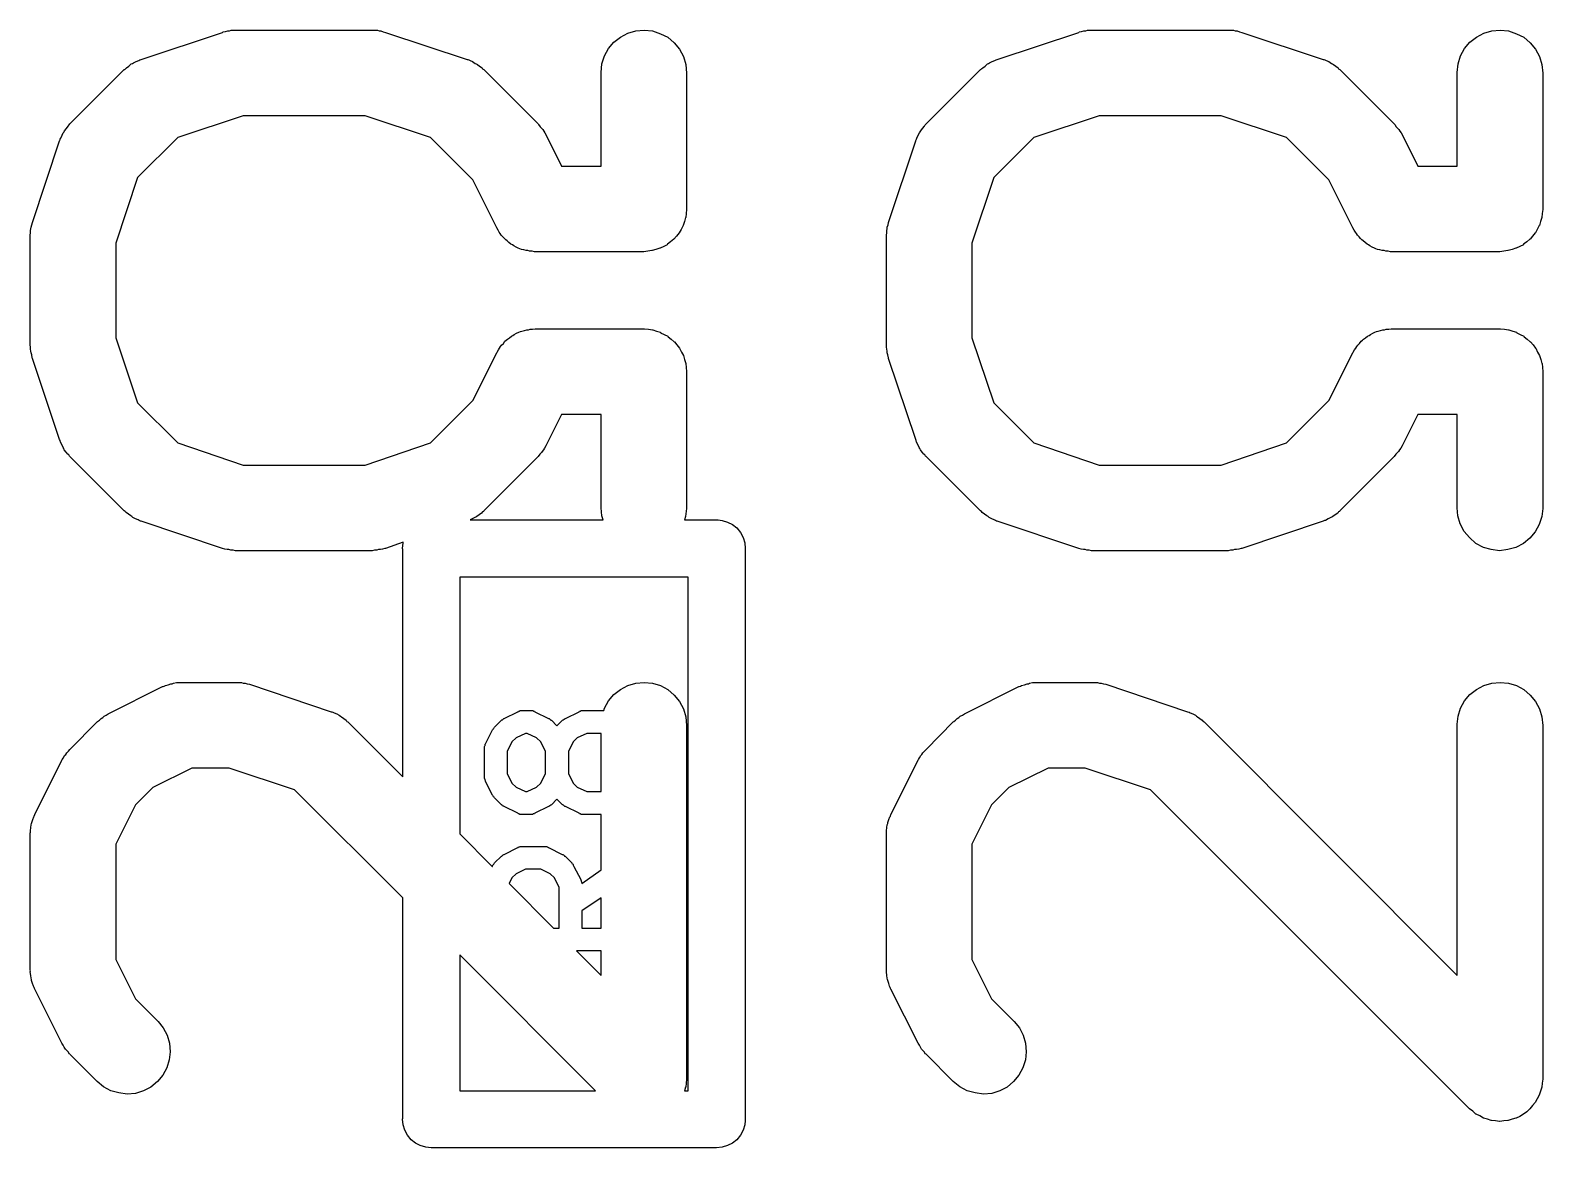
# Model space of a CAD drawing. Extents: x 39.2 to 71.6, y -130.1 to -60.
# Drawn here: x 60.047 to 62.697, y -109.55 to -107.592 of the extents above; entities that cross this region are included whole.
import ezdxf

# ---------------------------------------------------------------- set-up
doc = ezdxf.new("R2010")
doc.units = 0
doc.layers.add('BLACK', color=7, linetype='CONTINUOUS')

msp = doc.modelspace()

# ---------------------------------------------------------------- linework, layer by layer
at = {"layer": 'BLACK', "linetype": 'CONTINUOUS'}
for p, q in [((60.2415, -107.643), (60.3844, -107.596)), ((60.3844, -107.596), (60.3854, -107.595)), ((60.3854, -107.595), (60.3895, -107.594)), ((60.3895, -107.594), (60.3935, -107.593)), ((60.3935, -107.593), (60.3966, -107.593)), ((60.3966, -107.593), (60.3997, -107.592)), ((60.3997, -107.592), (60.4039, -107.592)), ((60.4039, -107.592), (60.4081, -107.592)), ((60.4081, -107.592), (60.6462, -107.592)), ((60.6462, -107.592), (60.6472, -107.592)), ((60.6472, -107.592), (60.6514, -107.592)), ((60.6514, -107.592), (60.6556, -107.592)), ((60.6556, -107.592), (60.6587, -107.593)), ((60.6587, -107.593), (60.6618, -107.593)), ((60.6618, -107.593), (60.6658, -107.595)), ((60.6658, -107.595), (60.6699, -107.596)), ((60.6699, -107.596), (60.8128, -107.643)), ((61.0605, -107.624), (61.0699, -107.613)), ((61.0699, -107.613), (61.0813, -107.604)), ((61.0813, -107.604), (61.0943, -107.597)), ((61.0943, -107.597), (61.1083, -107.593)), ((61.1083, -107.593), (61.1229, -107.592)), ((61.1229, -107.592), (61.1375, -107.593)), ((61.1375, -107.593), (61.1514, -107.598)), ((61.1514, -107.598), (61.1643, -107.604)), ((61.1643, -107.604), (61.1756, -107.614)), ((61.1756, -107.614), (61.1848, -107.625)), ((61.7415, -107.643), (61.8844, -107.596)), ((61.8844, -107.596), (61.8854, -107.595)), ((61.8854, -107.595), (61.8895, -107.594)), ((61.8895, -107.594), (61.8935, -107.593)), ((61.8935, -107.593), (61.8966, -107.593)), ((61.8966, -107.593), (61.8997, -107.592)), ((61.8997, -107.592), (61.9039, -107.592)), ((61.9039, -107.592), (61.9081, -107.592)), ((61.9081, -107.592), (62.1462, -107.592)), ((62.1462, -107.592), (62.1472, -107.592)), ((62.1472, -107.592), (62.1514, -107.592)), ((62.1514, -107.592), (62.1556, -107.592)), ((62.1556, -107.592), (62.1587, -107.593)), ((62.1587, -107.593), (62.1618, -107.593)), ((62.1618, -107.593), (62.1658, -107.595)), ((62.1658, -107.595), (62.1699, -107.596)), ((62.1699, -107.596), (62.3128, -107.643)), ((62.5605, -107.624), (62.5699, -107.613)), ((62.5699, -107.613), (62.5813, -107.604)), ((62.5813, -107.604), (62.5943, -107.597)), ((62.5943, -107.597), (62.6083, -107.593)), ((62.6083, -107.593), (62.6229, -107.592)), ((62.6229, -107.592), (62.6375, -107.593)), ((62.6375, -107.593), (62.6514, -107.598)), ((62.6514, -107.598), (62.6643, -107.604)), ((62.6643, -107.604), (62.6756, -107.614)), ((62.6756, -107.614), (62.6848, -107.625)), ((61.049, -107.651), (61.0534, -107.637)), ((61.0534, -107.637), (61.0605, -107.624)), ((61.1848, -107.625), (61.1917, -107.638)), ((61.1917, -107.638), (61.196, -107.652)), ((62.549, -107.651), (62.5534, -107.637)), ((62.5534, -107.637), (62.5605, -107.624)), ((62.6848, -107.625), (62.6917, -107.638)), ((62.6917, -107.638), (62.696, -107.652)), ((60.117, -107.756), (60.2122, -107.661)), ((60.2122, -107.661), (60.2129, -107.661)), ((60.2129, -107.661), (60.2147, -107.659)), ((60.2147, -107.659), (60.2162, -107.658)), ((60.2162, -107.658), (60.2204, -107.655)), ((60.2204, -107.655), (60.2244, -107.651)), ((60.2244, -107.651), (60.2263, -107.65)), ((60.2263, -107.65), (60.2282, -107.649)), ((60.2282, -107.649), (60.2328, -107.647)), ((60.2328, -107.647), (60.2374, -107.645)), ((60.2374, -107.645), (60.2395, -107.644)), ((60.2395, -107.644), (60.2415, -107.643)), ((60.8128, -107.643), (60.8138, -107.643)), ((60.8138, -107.643), (60.8158, -107.644)), ((60.8158, -107.644), (60.8179, -107.645)), ((60.8179, -107.645), (60.8224, -107.647)), ((60.8224, -107.647), (60.827, -107.65)), ((60.827, -107.65), (60.8288, -107.651)), ((60.8288, -107.651), (60.8308, -107.652)), ((60.8308, -107.652), (60.8347, -107.655)), ((60.8347, -107.655), (60.8389, -107.658)), ((60.8389, -107.658), (60.8404, -107.66)), ((60.8404, -107.66), (60.8421, -107.661)), ((60.8421, -107.661), (60.9373, -107.756)), ((61.0474, -107.666), (61.049, -107.651)), ((61.0474, -107.667), (61.0474, -107.666)), ((61.0474, -107.83), (61.0474, -107.667)), ((61.196, -107.652), (61.1974, -107.667)), ((61.1974, -107.667), (61.1974, -107.905)), ((61.617, -107.756), (61.7122, -107.661)), ((61.7122, -107.661), (61.7129, -107.661)), ((61.7129, -107.661), (61.7147, -107.659)), ((61.7147, -107.659), (61.7162, -107.658)), ((61.7162, -107.658), (61.7204, -107.655)), ((61.7204, -107.655), (61.7244, -107.651)), ((61.7244, -107.651), (61.7263, -107.65)), ((61.7263, -107.65), (61.7282, -107.649)), ((61.7282, -107.649), (61.7328, -107.647)), ((61.7328, -107.647), (61.7374, -107.645)), ((61.7374, -107.645), (61.7395, -107.644)), ((61.7395, -107.644), (61.7415, -107.643)), ((62.3128, -107.643), (62.3138, -107.643)), ((62.3138, -107.643), (62.3158, -107.644)), ((62.3158, -107.644), (62.3179, -107.645)), ((62.3179, -107.645), (62.3224, -107.647)), ((62.3224, -107.647), (62.327, -107.65)), ((62.327, -107.65), (62.3288, -107.651)), ((62.3288, -107.651), (62.3308, -107.652)), ((62.3308, -107.652), (62.3347, -107.655)), ((62.3347, -107.655), (62.3389, -107.658)), ((62.3389, -107.658), (62.3404, -107.66)), ((62.3404, -107.66), (62.3421, -107.661)), ((62.3421, -107.661), (62.4373, -107.756)), ((62.5474, -107.666), (62.549, -107.651)), ((62.5474, -107.667), (62.5474, -107.666)), ((62.5474, -107.83), (62.5474, -107.667)), ((62.696, -107.652), (62.6974, -107.667)), ((62.6974, -107.667), (62.6974, -107.905)), ((60.4203, -107.742), (60.3058, -107.78)), ((60.634, -107.742), (60.4203, -107.742)), ((60.7485, -107.78), (60.634, -107.742)), ((61.9203, -107.742), (61.8058, -107.78)), ((62.134, -107.742), (61.9203, -107.742)), ((62.2485, -107.78), (62.134, -107.742)), ((60.1032, -107.776), (60.1053, -107.772)), ((60.1053, -107.772), (60.1066, -107.77)), ((60.1066, -107.77), (60.1077, -107.768)), ((60.1077, -107.768), (60.1109, -107.764)), ((60.1109, -107.764), (60.1139, -107.76)), ((60.1139, -107.76), (60.1156, -107.758)), ((60.1156, -107.758), (60.117, -107.756)), ((60.9373, -107.756), (60.9381, -107.757)), ((60.9381, -107.757), (60.9407, -107.761)), ((60.9407, -107.761), (60.9436, -107.764)), ((60.9436, -107.764), (60.9452, -107.766)), ((60.9452, -107.766), (60.9472, -107.769)), ((60.9472, -107.769), (60.9491, -107.772)), ((60.9491, -107.772), (60.9514, -107.776)), ((61.6032, -107.776), (61.6053, -107.772)), ((61.6053, -107.772), (61.6066, -107.77)), ((61.6066, -107.77), (61.6077, -107.768)), ((61.6077, -107.768), (61.6109, -107.764)), ((61.6109, -107.764), (61.6139, -107.76)), ((61.6139, -107.76), (61.6156, -107.758)), ((61.6156, -107.758), (61.617, -107.756)), ((62.4373, -107.756), (62.4381, -107.757)), ((62.4381, -107.757), (62.4407, -107.761)), ((62.4407, -107.761), (62.4436, -107.764)), ((62.4436, -107.764), (62.4452, -107.766)), ((62.4452, -107.766), (62.4472, -107.769)), ((62.4472, -107.769), (62.4491, -107.772)), ((62.4491, -107.772), (62.4514, -107.776)), ((60.0512, -107.929), (60.0988, -107.786)), ((60.0988, -107.786), (60.0992, -107.785)), ((60.0992, -107.785), (60.1001, -107.783)), ((60.1001, -107.783), (60.1008, -107.781)), ((60.1008, -107.781), (60.1032, -107.776)), ((60.3058, -107.78), (60.2356, -107.85)), ((60.8226, -107.854), (60.7485, -107.78)), ((60.9514, -107.776), (60.9783, -107.83)), ((61.5512, -107.929), (61.5988, -107.786)), ((61.5988, -107.786), (61.5992, -107.785)), ((61.5992, -107.785), (61.6001, -107.783)), ((61.6001, -107.783), (61.6008, -107.781)), ((61.6008, -107.781), (61.6032, -107.776)), ((61.8058, -107.78), (61.7356, -107.85)), ((62.3226, -107.854), (62.2485, -107.78)), ((62.4514, -107.776), (62.4783, -107.83)), ((60.2356, -107.85), (60.1974, -107.965)), ((60.8648, -107.938), (60.8226, -107.854)), ((60.9783, -107.83), (61.0474, -107.83)), ((61.7356, -107.85), (61.6974, -107.965)), ((62.3648, -107.938), (62.3226, -107.854)), ((62.4783, -107.83), (62.5474, -107.83)), ((61.1974, -107.906), (61.1966, -107.913)), ((61.1974, -107.905), (61.1974, -107.905)), ((61.1974, -107.905), (61.1974, -107.905)), ((61.1974, -107.905), (61.1974, -107.905)), ((61.1974, -107.905), (61.1974, -107.906)), ((62.6974, -107.906), (62.6966, -107.913)), ((62.6974, -107.905), (62.6974, -107.905)), ((62.6974, -107.905), (62.6974, -107.905)), ((62.6974, -107.905), (62.6974, -107.905)), ((62.6974, -107.905), (62.6974, -107.906)), ((60.049, -107.937), (60.0503, -107.933)), ((60.0503, -107.933), (60.0512, -107.929)), ((61.1913, -107.934), (61.1879, -107.941)), ((61.1914, -107.934), (61.1913, -107.934)), ((61.1915, -107.934), (61.1914, -107.934)), ((61.1936, -107.927), (61.1915, -107.934)), ((61.1957, -107.92), (61.1936, -107.927)), ((61.1958, -107.92), (61.1957, -107.92)), ((61.1966, -107.913), (61.1958, -107.92)), ((61.1958, -107.92), (61.1958, -107.92)), ((61.549, -107.937), (61.5503, -107.933)), ((61.5503, -107.933), (61.5512, -107.929)), ((62.6913, -107.934), (62.6879, -107.941)), ((62.6914, -107.934), (62.6913, -107.934)), ((62.6915, -107.934), (62.6914, -107.934)), ((62.6936, -107.927), (62.6915, -107.934)), ((62.6957, -107.92), (62.6936, -107.927)), ((62.6958, -107.92), (62.6957, -107.92)), ((62.6966, -107.913), (62.6958, -107.92)), ((62.6958, -107.92), (62.6958, -107.92)), ((60.0474, -107.951), (60.0479, -107.947)), ((60.0474, -107.952), (60.0474, -107.951)), ((60.0474, -108.143), (60.0474, -107.952)), ((60.0479, -107.947), (60.048, -107.943)), ((60.048, -107.943), (60.0487, -107.94)), ((60.0487, -107.94), (60.049, -107.937)), ((60.8671, -107.942), (60.8648, -107.938)), ((60.8691, -107.946), (60.8671, -107.942)), ((60.871, -107.948), (60.8691, -107.946)), ((60.8726, -107.951), (60.871, -107.948)), ((60.8756, -107.954), (60.8726, -107.951)), ((60.8783, -107.957), (60.8756, -107.954)), ((60.8806, -107.959), (60.8783, -107.957)), ((60.8827, -107.961), (60.8806, -107.959)), ((61.1749, -107.958), (61.1694, -107.963)), ((61.175, -107.958), (61.1749, -107.958)), ((61.1752, -107.958), (61.175, -107.958)), ((61.1797, -107.953), (61.1752, -107.958)), ((61.1843, -107.947), (61.1797, -107.953)), ((61.1844, -107.947), (61.1843, -107.947)), ((61.1846, -107.947), (61.1844, -107.947)), ((61.1879, -107.941), (61.1846, -107.947)), ((61.5474, -107.951), (61.5479, -107.947)), ((61.5474, -107.952), (61.5474, -107.951)), ((61.5474, -108.143), (61.5474, -107.952)), ((61.5479, -107.947), (61.548, -107.943)), ((61.548, -107.943), (61.5487, -107.94)), ((61.5487, -107.94), (61.549, -107.937)), ((62.3671, -107.942), (62.3648, -107.938)), ((62.3691, -107.946), (62.3671, -107.942)), ((62.371, -107.948), (62.3691, -107.946)), ((62.3726, -107.951), (62.371, -107.948)), ((62.3756, -107.954), (62.3726, -107.951)), ((62.3783, -107.957), (62.3756, -107.954)), ((62.3806, -107.959), (62.3783, -107.957)), ((62.3827, -107.961), (62.3806, -107.959)), ((62.6749, -107.958), (62.6694, -107.963)), ((62.675, -107.958), (62.6749, -107.958)), ((62.6752, -107.958), (62.675, -107.958)), ((62.6797, -107.953), (62.6752, -107.958)), ((62.6843, -107.947), (62.6797, -107.953)), ((62.6844, -107.947), (62.6843, -107.947)), ((62.6846, -107.947), (62.6844, -107.947)), ((62.6879, -107.941), (62.6846, -107.947)), ((60.1974, -107.965), (60.1974, -108.131)), ((60.8862, -107.964), (60.8827, -107.961)), ((60.8895, -107.967), (60.8862, -107.964)), ((60.8922, -107.968), (60.8895, -107.967)), ((60.8946, -107.97), (60.8922, -107.968)), ((60.8985, -107.972), (60.8946, -107.97)), ((60.9024, -107.974), (60.8985, -107.972)), ((60.9052, -107.975), (60.9024, -107.974)), ((60.9079, -107.976), (60.9052, -107.975)), ((60.9122, -107.977), (60.9079, -107.976)), ((60.9163, -107.978), (60.9122, -107.977)), ((60.9193, -107.978), (60.9163, -107.978)), ((60.9222, -107.979), (60.9193, -107.978)), ((60.9265, -107.979), (60.9222, -107.979)), ((60.9309, -107.98), (60.9265, -107.979)), ((60.9319, -107.98), (60.9309, -107.98)), ((61.1224, -107.98), (60.9319, -107.98)), ((61.1294, -107.979), (61.1224, -107.98)), ((61.1364, -107.978), (61.1294, -107.979)), ((61.1367, -107.978), (61.1364, -107.978)), ((61.1369, -107.978), (61.1367, -107.978)), ((61.1437, -107.976), (61.1369, -107.978)), ((61.1505, -107.974), (61.1437, -107.976)), ((61.1507, -107.974), (61.1505, -107.974)), ((61.151, -107.974), (61.1507, -107.974)), ((61.1572, -107.971), (61.151, -107.974)), ((61.1634, -107.968), (61.1572, -107.971)), ((61.1637, -107.967), (61.1634, -107.968)), ((61.1639, -107.967), (61.1637, -107.967)), ((61.1694, -107.963), (61.1639, -107.967)), ((61.6974, -107.965), (61.6974, -108.131)), ((62.3862, -107.964), (62.3827, -107.961)), ((62.3895, -107.967), (62.3862, -107.964)), ((62.3922, -107.968), (62.3895, -107.967)), ((62.3946, -107.97), (62.3922, -107.968)), ((62.3985, -107.972), (62.3946, -107.97)), ((62.4024, -107.974), (62.3985, -107.972)), ((62.4052, -107.975), (62.4024, -107.974)), ((62.4079, -107.976), (62.4052, -107.975)), ((62.4122, -107.977), (62.4079, -107.976)), ((62.4163, -107.978), (62.4122, -107.977)), ((62.4193, -107.978), (62.4163, -107.978)), ((62.4222, -107.979), (62.4193, -107.978)), ((62.4265, -107.979), (62.4222, -107.979)), ((62.4309, -107.98), (62.4265, -107.979)), ((62.4319, -107.98), (62.4309, -107.98)), ((62.6224, -107.98), (62.4319, -107.98)), ((62.6294, -107.979), (62.6224, -107.98)), ((62.6364, -107.978), (62.6294, -107.979)), ((62.6367, -107.978), (62.6364, -107.978)), ((62.6369, -107.978), (62.6367, -107.978)), ((62.6437, -107.976), (62.6369, -107.978)), ((62.6505, -107.974), (62.6437, -107.976)), ((62.6507, -107.974), (62.6505, -107.974)), ((62.651, -107.974), (62.6507, -107.974)), ((62.6572, -107.971), (62.651, -107.974)), ((62.6634, -107.968), (62.6572, -107.971)), ((62.6637, -107.967), (62.6634, -107.968)), ((62.6639, -107.967), (62.6637, -107.967)), ((62.6694, -107.963), (62.6639, -107.967)), ((60.9062, -108.12), (60.9089, -108.119)), ((60.9089, -108.119), (60.9132, -108.118)), ((60.9132, -108.118), (60.9173, -108.117)), ((60.9173, -108.117), (60.9203, -108.117)), ((60.9203, -108.117), (60.9232, -108.116)), ((60.9232, -108.116), (60.9276, -108.116)), ((60.9276, -108.116), (60.9319, -108.115)), ((60.9319, -108.115), (61.1224, -108.115)), ((61.1224, -108.115), (61.1229, -108.115)), ((61.1229, -108.115), (61.1229, -108.115)), ((61.1229, -108.115), (61.1229, -108.115)), ((61.1229, -108.115), (61.1234, -108.115)), ((61.1234, -108.115), (61.1305, -108.116)), ((61.1305, -108.116), (61.1375, -108.117)), ((61.1375, -108.117), (61.1377, -108.117)), ((61.1377, -108.117), (61.138, -108.117)), ((61.138, -108.117), (61.1447, -108.119)), ((61.1447, -108.119), (61.1514, -108.121)), ((62.4062, -108.12), (62.4089, -108.119)), ((62.4089, -108.119), (62.4132, -108.118)), ((62.4132, -108.118), (62.4173, -108.117)), ((62.4173, -108.117), (62.4203, -108.117)), ((62.4203, -108.117), (62.4232, -108.116)), ((62.4232, -108.116), (62.4276, -108.116)), ((62.4276, -108.116), (62.4319, -108.115)), ((62.4319, -108.115), (62.6224, -108.115)), ((62.6224, -108.115), (62.6229, -108.115)), ((62.6229, -108.115), (62.6229, -108.115)), ((62.6229, -108.115), (62.6229, -108.115)), ((62.6229, -108.115), (62.6234, -108.115)), ((62.6234, -108.115), (62.6305, -108.116)), ((62.6305, -108.116), (62.6375, -108.117)), ((62.6375, -108.117), (62.6377, -108.117)), ((62.6377, -108.117), (62.638, -108.117)), ((62.638, -108.117), (62.6447, -108.119)), ((62.6447, -108.119), (62.6514, -108.121)), ((60.0478, -108.147), (60.0474, -108.143)), ((60.1974, -108.131), (60.2356, -108.245)), ((60.8697, -108.149), (60.8716, -108.146)), ((60.8716, -108.146), (60.8733, -108.144)), ((60.8733, -108.144), (60.8763, -108.141)), ((60.8763, -108.141), (60.8791, -108.137)), ((60.8791, -108.137), (60.8814, -108.135)), ((60.8814, -108.135), (60.8835, -108.133)), ((60.8835, -108.133), (60.887, -108.131)), ((60.887, -108.131), (60.8904, -108.128)), ((60.8904, -108.128), (60.893, -108.127)), ((60.893, -108.127), (60.8955, -108.125)), ((60.8955, -108.125), (60.8995, -108.123)), ((60.8995, -108.123), (60.9033, -108.121)), ((60.9033, -108.121), (60.9062, -108.12)), ((61.1514, -108.121), (61.1517, -108.121)), ((61.1517, -108.121), (61.1519, -108.122)), ((61.1519, -108.122), (61.1581, -108.125)), ((61.1581, -108.125), (61.1643, -108.128)), ((61.1643, -108.128), (61.1645, -108.128)), ((61.1645, -108.128), (61.1648, -108.129)), ((61.1648, -108.129), (61.1702, -108.133)), ((61.1702, -108.133), (61.1756, -108.138)), ((61.1756, -108.138), (61.1758, -108.138)), ((61.1758, -108.138), (61.176, -108.138)), ((61.176, -108.138), (61.1804, -108.143)), ((61.1804, -108.143), (61.1848, -108.149)), ((61.5478, -108.147), (61.5474, -108.143)), ((61.6974, -108.131), (61.7356, -108.245)), ((62.3697, -108.149), (62.3716, -108.146)), ((62.3716, -108.146), (62.3733, -108.144)), ((62.3733, -108.144), (62.3763, -108.141)), ((62.3763, -108.141), (62.3791, -108.137)), ((62.3791, -108.137), (62.3814, -108.135)), ((62.3814, -108.135), (62.3835, -108.133)), ((62.3835, -108.133), (62.387, -108.131)), ((62.387, -108.131), (62.3904, -108.128)), ((62.3904, -108.128), (62.393, -108.127)), ((62.393, -108.127), (62.3955, -108.125)), ((62.3955, -108.125), (62.3995, -108.123)), ((62.3995, -108.123), (62.4033, -108.121)), ((62.4033, -108.121), (62.4062, -108.12)), ((62.6514, -108.121), (62.6517, -108.121)), ((62.6517, -108.121), (62.6519, -108.122)), ((62.6519, -108.122), (62.6581, -108.125)), ((62.6581, -108.125), (62.6643, -108.128)), ((62.6643, -108.128), (62.6645, -108.128)), ((62.6645, -108.128), (62.6648, -108.129)), ((62.6648, -108.129), (62.6702, -108.133)), ((62.6702, -108.133), (62.6756, -108.138)), ((62.6756, -108.138), (62.6758, -108.138)), ((62.6758, -108.138), (62.676, -108.138)), ((62.676, -108.138), (62.6804, -108.143)), ((62.6804, -108.143), (62.6848, -108.149)), ((60.0479, -108.151), (60.0478, -108.147)), ((60.0485, -108.154), (60.0479, -108.151)), ((60.0488, -108.157), (60.0485, -108.154)), ((60.05, -108.161), (60.0488, -108.157)), ((60.0509, -108.166), (60.05, -108.161)), ((60.0512, -108.167), (60.0509, -108.166)), ((60.0988, -108.309), (60.0512, -108.167)), ((60.8226, -108.241), (60.8648, -108.157)), ((60.8648, -108.157), (60.8653, -108.156)), ((60.8653, -108.156), (60.8677, -108.152)), ((60.8677, -108.152), (60.8697, -108.149)), ((61.1848, -108.149), (61.185, -108.149)), ((61.185, -108.149), (61.1851, -108.149)), ((61.1851, -108.149), (61.1884, -108.156)), ((61.1884, -108.156), (61.1917, -108.162)), ((61.1917, -108.162), (61.1918, -108.162)), ((61.1918, -108.162), (61.1919, -108.162)), ((61.1919, -108.162), (61.1939, -108.169)), ((61.1939, -108.169), (61.196, -108.176)), ((61.5479, -108.151), (61.5478, -108.147)), ((61.5485, -108.154), (61.5479, -108.151)), ((61.5488, -108.157), (61.5485, -108.154)), ((61.55, -108.161), (61.5488, -108.157)), ((61.5509, -108.166), (61.55, -108.161)), ((61.5512, -108.167), (61.5509, -108.166)), ((61.5988, -108.309), (61.5512, -108.167)), ((62.3226, -108.241), (62.3648, -108.157)), ((62.3648, -108.157), (62.3653, -108.156)), ((62.3653, -108.156), (62.3677, -108.152)), ((62.3677, -108.152), (62.3697, -108.149)), ((62.6848, -108.149), (62.685, -108.149)), ((62.685, -108.149), (62.6851, -108.149)), ((62.6851, -108.149), (62.6884, -108.156)), ((62.6884, -108.156), (62.6917, -108.162)), ((62.6917, -108.162), (62.6918, -108.162)), ((62.6918, -108.162), (62.6919, -108.162)), ((62.6919, -108.162), (62.6939, -108.169)), ((62.6939, -108.169), (62.696, -108.176)), ((61.196, -108.176), (61.196, -108.176)), ((61.196, -108.176), (61.1961, -108.176)), ((61.1961, -108.176), (61.1967, -108.183)), ((61.1967, -108.183), (61.1974, -108.19)), ((61.1974, -108.19), (61.1974, -108.429)), ((62.696, -108.176), (62.696, -108.176)), ((62.696, -108.176), (62.6961, -108.176)), ((62.6961, -108.176), (62.6967, -108.183)), ((62.6967, -108.183), (62.6974, -108.19)), ((62.6974, -108.19), (62.6974, -108.429)), ((60.2356, -108.245), (60.3058, -108.315)), ((60.7485, -108.315), (60.8226, -108.241)), ((61.7356, -108.245), (61.8058, -108.315)), ((62.2485, -108.315), (62.3226, -108.241)), ((60.9783, -108.265), (60.9514, -108.319)), ((61.0474, -108.265), (60.9783, -108.265)), ((61.0474, -108.429), (61.0474, -108.265)), ((62.4783, -108.265), (62.4514, -108.319)), ((62.5474, -108.265), (62.4783, -108.265)), ((62.5474, -108.429), (62.5474, -108.265)), ((60.0997, -108.311), (60.0988, -108.309)), ((60.1004, -108.314), (60.0997, -108.311)), ((60.1027, -108.318), (60.1004, -108.314)), ((60.1048, -108.323), (60.1027, -108.318)), ((60.1061, -108.325), (60.1048, -108.323)), ((60.1071, -108.327), (60.1061, -108.325)), ((60.1103, -108.331), (60.1071, -108.327)), ((60.1133, -108.335), (60.1103, -108.331)), ((60.3058, -108.315), (60.4203, -108.354)), ((60.634, -108.354), (60.7485, -108.315)), ((60.9446, -108.33), (60.9429, -108.332)), ((60.9466, -108.327), (60.9446, -108.33)), ((60.9486, -108.324), (60.9466, -108.327)), ((60.9509, -108.32), (60.9486, -108.324)), ((60.9514, -108.319), (60.9509, -108.32)), ((61.5997, -108.311), (61.5988, -108.309)), ((61.6004, -108.314), (61.5997, -108.311)), ((61.6027, -108.318), (61.6004, -108.314)), ((61.6048, -108.323), (61.6027, -108.318)), ((61.6061, -108.325), (61.6048, -108.323)), ((61.6071, -108.327), (61.6061, -108.325)), ((61.6103, -108.331), (61.6071, -108.327)), ((61.6133, -108.335), (61.6103, -108.331)), ((61.8058, -108.315), (61.9203, -108.354)), ((62.134, -108.354), (62.2485, -108.315)), ((62.4446, -108.33), (62.4429, -108.332)), ((62.4466, -108.327), (62.4446, -108.33)), ((62.4486, -108.324), (62.4466, -108.327)), ((62.4509, -108.32), (62.4486, -108.324)), ((62.4514, -108.319), (62.4509, -108.32)), ((60.1149, -108.336), (60.1133, -108.335)), ((60.1162, -108.338), (60.1149, -108.336)), ((60.117, -108.339), (60.1162, -108.338)), ((60.2122, -108.434), (60.117, -108.339)), ((60.4203, -108.354), (60.634, -108.354)), ((60.9373, -108.339), (60.8421, -108.434)), ((60.94, -108.335), (60.9373, -108.339)), ((60.9429, -108.332), (60.94, -108.335)), ((61.6149, -108.336), (61.6133, -108.335)), ((61.6162, -108.338), (61.6149, -108.336)), ((61.617, -108.339), (61.6162, -108.338)), ((61.7122, -108.434), (61.617, -108.339)), ((61.9203, -108.354), (62.134, -108.354)), ((62.4373, -108.339), (62.3421, -108.434)), ((62.44, -108.335), (62.4373, -108.339)), ((62.4429, -108.332), (62.44, -108.335)), ((60.2139, -108.435), (60.2122, -108.434)), ((60.2154, -108.437), (60.2139, -108.435)), ((60.2196, -108.44), (60.2154, -108.437)), ((60.8396, -108.436), (60.8381, -108.438)), ((60.8413, -108.435), (60.8396, -108.436)), ((60.8421, -108.434), (60.8413, -108.435)), ((61.0488, -108.443), (61.0474, -108.429)), ((61.1974, -108.43), (61.1957, -108.444)), ((61.1974, -108.429), (61.1974, -108.43)), ((61.7139, -108.435), (61.7122, -108.434)), ((61.7154, -108.437), (61.7139, -108.435)), ((61.7196, -108.44), (61.7154, -108.437)), ((62.3396, -108.436), (62.3381, -108.438)), ((62.3413, -108.435), (62.3396, -108.436)), ((62.3421, -108.434), (62.3413, -108.435)), ((62.5488, -108.443), (62.5474, -108.429)), ((62.6974, -108.43), (62.6957, -108.444)), ((62.6974, -108.429), (62.6974, -108.43)), ((60.2235, -108.443), (60.2196, -108.44)), ((60.2255, -108.444), (60.2235, -108.443)), ((60.2272, -108.446), (60.2255, -108.444)), ((60.2319, -108.448), (60.2272, -108.446)), ((60.2364, -108.45), (60.2319, -108.448)), ((60.2385, -108.451), (60.2364, -108.45)), ((60.2405, -108.452), (60.2385, -108.451)), ((60.2415, -108.452), (60.2405, -108.452)), ((60.3844, -108.5), (60.2415, -108.452)), ((60.8214, -108.448), (60.818, -108.45)), ((60.818, -108.45), (61.0509, -108.45)), ((60.8261, -108.446), (60.8214, -108.448)), ((60.8279, -108.445), (60.8261, -108.446)), ((60.8299, -108.444), (60.8279, -108.445)), ((60.8339, -108.441), (60.8299, -108.444)), ((60.8381, -108.438), (60.8339, -108.441)), ((61.0509, -108.45), (61.0488, -108.443)), ((61.1957, -108.444), (61.1939, -108.45)), ((61.1939, -108.45), (61.2476, -108.45)), ((61.2476, -108.45), (61.25, -108.45)), ((61.25, -108.45), (61.2524, -108.45)), ((61.2524, -108.45), (61.2598, -108.451)), ((61.2598, -108.451), (61.2692, -108.454)), ((61.2692, -108.454), (61.2779, -108.458)), ((61.2779, -108.458), (61.2855, -108.464)), ((61.2855, -108.464), (61.2918, -108.472)), ((61.7235, -108.443), (61.7196, -108.44)), ((61.7255, -108.444), (61.7235, -108.443)), ((61.7272, -108.446), (61.7255, -108.444)), ((61.7319, -108.448), (61.7272, -108.446)), ((61.7364, -108.45), (61.7319, -108.448)), ((61.7385, -108.451), (61.7364, -108.45)), ((61.7405, -108.452), (61.7385, -108.451)), ((61.7415, -108.452), (61.7405, -108.452)), ((61.8844, -108.5), (61.7415, -108.452)), ((62.3128, -108.452), (62.1699, -108.5)), ((62.3148, -108.451), (62.3128, -108.452)), ((62.3169, -108.451), (62.3148, -108.451)), ((62.3214, -108.448), (62.3169, -108.451)), ((62.3261, -108.446), (62.3214, -108.448)), ((62.3279, -108.445), (62.3261, -108.446)), ((62.3299, -108.444), (62.3279, -108.445)), ((62.3339, -108.441), (62.3299, -108.444)), ((62.3381, -108.438), (62.3339, -108.441)), ((62.553, -108.457), (62.5488, -108.443)), ((62.5599, -108.47), (62.553, -108.457)), ((62.6913, -108.458), (62.6843, -108.471)), ((62.6957, -108.444), (62.6913, -108.458)), ((60.701, -108.489), (60.6699, -108.5)), ((60.6998, -108.5), (60.7007, -108.49)), ((60.7007, -108.49), (60.701, -108.489)), ((61.2918, -108.472), (61.2964, -108.481)), ((61.2964, -108.481), (61.2993, -108.49)), ((61.2993, -108.49), (61.3002, -108.5)), ((62.5692, -108.481), (62.5599, -108.47)), ((62.5804, -108.491), (62.5692, -108.481)), ((62.6749, -108.482), (62.6634, -108.491)), ((62.6843, -108.471), (62.6749, -108.482)), ((60.3885, -108.501), (60.3844, -108.5)), ((60.3925, -108.502), (60.3885, -108.501)), ((60.3956, -108.502), (60.3925, -108.502)), ((60.3986, -108.503), (60.3956, -108.502)), ((60.4029, -108.503), (60.3986, -108.503)), ((60.407, -108.504), (60.4029, -108.503)), ((60.4081, -108.504), (60.407, -108.504)), ((60.6462, -108.504), (60.4081, -108.504)), ((60.6504, -108.503), (60.6462, -108.504)), ((60.6546, -108.503), (60.6504, -108.503)), ((60.6576, -108.502), (60.6546, -108.503)), ((60.6608, -108.502), (60.6576, -108.502)), ((60.6648, -108.501), (60.6608, -108.502)), ((60.6689, -108.5), (60.6648, -108.501)), ((60.6699, -108.5), (60.6689, -108.5)), ((60.7, -108.502), (60.6998, -108.5)), ((60.7, -108.9), (60.7, -108.502)), ((61.3002, -108.5), (61.3, -108.502)), ((61.3, -108.502), (61.3, -109.498)), ((61.8885, -108.501), (61.8844, -108.5)), ((61.8925, -108.502), (61.8885, -108.501)), ((61.8956, -108.502), (61.8925, -108.502)), ((61.8986, -108.503), (61.8956, -108.502)), ((61.9029, -108.503), (61.8986, -108.503)), ((61.907, -108.504), (61.9029, -108.503)), ((61.9081, -108.504), (61.907, -108.504)), ((62.1462, -108.504), (61.9081, -108.504)), ((62.1504, -108.503), (62.1462, -108.504)), ((62.1546, -108.503), (62.1504, -108.503)), ((62.1576, -108.502), (62.1546, -108.503)), ((62.1608, -108.502), (62.1576, -108.502)), ((62.1648, -108.501), (62.1608, -108.502)), ((62.1689, -108.5), (62.1648, -108.501)), ((62.1699, -108.5), (62.1689, -108.5)), ((62.5933, -108.498), (62.5804, -108.491)), ((62.6073, -108.502), (62.5933, -108.498)), ((62.6219, -108.504), (62.6073, -108.502)), ((62.6364, -108.502), (62.6219, -108.504)), ((62.6505, -108.498), (62.6364, -108.502)), ((62.6634, -108.491), (62.6505, -108.498)), ((60.8, -108.55), (60.8, -109)), ((61.2, -108.55), (60.8, -108.55)), ((61.2, -109.45), (61.2, -108.55)), ((60.1841, -108.79), (60.2793, -108.742)), ((60.2793, -108.742), (60.2803, -108.742)), ((60.2803, -108.742), (60.2823, -108.741)), ((60.2823, -108.741), (60.2843, -108.74)), ((60.2843, -108.74), (60.2892, -108.739)), ((60.2892, -108.739), (60.294, -108.737)), ((60.294, -108.737), (60.2962, -108.737)), ((60.2962, -108.737), (60.2983, -108.736)), ((60.2983, -108.736), (60.3034, -108.735)), ((60.3034, -108.735), (60.3085, -108.735)), ((60.3085, -108.735), (60.3107, -108.735)), ((60.3107, -108.735), (60.3129, -108.735)), ((60.3129, -108.735), (60.4081, -108.735)), ((60.4081, -108.735), (60.4091, -108.735)), ((60.4091, -108.735), (60.4133, -108.735)), ((60.4133, -108.735), (60.4175, -108.735)), ((60.4175, -108.735), (60.4206, -108.736)), ((60.4206, -108.736), (60.4237, -108.736)), ((60.4237, -108.736), (60.4277, -108.737)), ((60.4277, -108.737), (60.4318, -108.738)), ((60.4318, -108.738), (60.5747, -108.786)), ((61.0699, -108.756), (61.0813, -108.747)), ((61.0813, -108.747), (61.0943, -108.74)), ((61.0943, -108.74), (61.1083, -108.736)), ((61.1083, -108.736), (61.1229, -108.735)), ((61.1229, -108.735), (61.1375, -108.736)), ((61.1375, -108.736), (61.1514, -108.74)), ((61.1514, -108.74), (61.1643, -108.747)), ((61.1643, -108.747), (61.1756, -108.757)), ((61.6841, -108.79), (61.7793, -108.742)), ((61.7793, -108.742), (61.7803, -108.742)), ((61.7803, -108.742), (61.7823, -108.741)), ((61.7823, -108.741), (61.7843, -108.74)), ((61.7843, -108.74), (61.7892, -108.739)), ((61.7892, -108.739), (61.794, -108.737)), ((61.794, -108.737), (61.7962, -108.737)), ((61.7962, -108.737), (61.7983, -108.736)), ((61.7983, -108.736), (61.8034, -108.735)), ((61.8034, -108.735), (61.8085, -108.735)), ((61.8085, -108.735), (61.8107, -108.735)), ((61.8107, -108.735), (61.8129, -108.735)), ((61.8129, -108.735), (61.9081, -108.735)), ((61.9081, -108.735), (61.9091, -108.735)), ((61.9091, -108.735), (61.9133, -108.735)), ((61.9133, -108.735), (61.9175, -108.735)), ((61.9175, -108.735), (61.9206, -108.736)), ((61.9206, -108.736), (61.9237, -108.736)), ((61.9237, -108.736), (61.9277, -108.737)), ((61.9277, -108.737), (61.9318, -108.738)), ((61.9318, -108.738), (62.0747, -108.786)), ((62.5699, -108.756), (62.5813, -108.747)), ((62.5813, -108.747), (62.5943, -108.74)), ((62.5943, -108.74), (62.6083, -108.736)), ((62.6083, -108.736), (62.6229, -108.735)), ((62.6229, -108.735), (62.6375, -108.736)), ((62.6375, -108.736), (62.6514, -108.74)), ((62.6514, -108.74), (62.6643, -108.747)), ((62.6643, -108.747), (62.6756, -108.757)), ((61.0523, -108.784), (61.0534, -108.78)), ((61.0534, -108.78), (61.0605, -108.767)), ((61.0605, -108.767), (61.0699, -108.756)), ((61.1756, -108.757), (61.1848, -108.768)), ((61.1848, -108.768), (61.1917, -108.781)), ((61.1917, -108.781), (61.196, -108.795)), ((62.549, -108.794), (62.5534, -108.78)), ((62.5534, -108.78), (62.5605, -108.767)), ((62.5605, -108.767), (62.5699, -108.756)), ((62.6756, -108.757), (62.6848, -108.768)), ((62.6848, -108.768), (62.6917, -108.781)), ((62.6917, -108.781), (62.696, -108.795)), ((60.117, -108.852), (60.1646, -108.804)), ((60.1646, -108.804), (60.1653, -108.803)), ((60.1653, -108.803), (60.1686, -108.801)), ((60.1686, -108.801), (60.1717, -108.798)), ((60.1717, -108.798), (60.1743, -108.796)), ((60.1743, -108.796), (60.1768, -108.794)), ((60.1768, -108.794), (60.1805, -108.792)), ((60.1805, -108.792), (60.1841, -108.79)), ((60.5747, -108.786), (60.5757, -108.786)), ((60.5757, -108.786), (60.5777, -108.787)), ((60.5777, -108.787), (60.5798, -108.788)), ((60.5798, -108.788), (60.5843, -108.79)), ((60.5843, -108.79), (60.5889, -108.792)), ((60.5889, -108.792), (60.5907, -108.794)), ((60.5907, -108.794), (60.5927, -108.795)), ((60.5927, -108.795), (60.5966, -108.798)), ((60.5966, -108.798), (60.6008, -108.801)), ((60.6008, -108.801), (60.6023, -108.803)), ((60.6023, -108.803), (60.604, -108.804)), ((60.604, -108.804), (60.7, -108.9)), ((60.8609, -108.813), (60.8728, -108.801)), ((60.8728, -108.801), (60.873, -108.801)), ((60.873, -108.801), (60.8738, -108.8)), ((60.8738, -108.8), (60.8747, -108.8)), ((60.8747, -108.8), (60.8754, -108.799)), ((60.8754, -108.799), (60.876, -108.799)), ((60.876, -108.799), (60.877, -108.798)), ((60.877, -108.798), (60.878, -108.798)), ((60.878, -108.798), (60.9018, -108.786)), ((60.9018, -108.786), (60.902, -108.786)), ((60.902, -108.786), (60.9026, -108.785)), ((60.9026, -108.785), (60.9031, -108.785)), ((60.9031, -108.785), (60.9044, -108.785)), ((60.9044, -108.785), (60.9057, -108.784)), ((60.9057, -108.784), (60.9063, -108.784)), ((60.9063, -108.784), (60.9068, -108.784)), ((60.9068, -108.784), (60.9082, -108.784)), ((60.9082, -108.784), (60.9095, -108.784)), ((60.9095, -108.784), (60.9101, -108.784)), ((60.9101, -108.784), (60.9107, -108.784)), ((60.9107, -108.784), (60.9226, -108.784)), ((60.9226, -108.784), (60.9229, -108.784)), ((60.9229, -108.784), (60.9235, -108.784)), ((60.9235, -108.784), (60.9241, -108.784)), ((60.9241, -108.784), (60.9254, -108.784)), ((60.9254, -108.784), (60.9268, -108.784)), ((60.9268, -108.784), (60.9273, -108.784)), ((60.9273, -108.784), (60.9279, -108.784)), ((60.9279, -108.784), (60.9292, -108.785)), ((60.9292, -108.785), (60.9305, -108.785)), ((60.9305, -108.785), (60.931, -108.785)), ((60.931, -108.785), (60.9316, -108.786)), ((60.9316, -108.786), (60.9554, -108.798)), ((60.9554, -108.798), (60.9556, -108.798)), ((60.9556, -108.798), (60.9566, -108.798)), ((60.9566, -108.798), (60.9576, -108.799)), ((60.9576, -108.799), (60.9582, -108.799)), ((60.9582, -108.799), (60.9589, -108.8)), ((60.9589, -108.8), (60.9597, -108.801)), ((60.9597, -108.801), (60.9606, -108.801)), ((60.9606, -108.801), (60.9702, -108.811)), ((60.9702, -108.811), (60.9799, -108.801)), ((60.9799, -108.801), (60.9801, -108.801)), ((60.9801, -108.801), (60.981, -108.8)), ((60.981, -108.8), (60.9818, -108.8)), ((60.9818, -108.8), (60.9825, -108.799)), ((60.9825, -108.799), (60.9832, -108.799)), ((60.9832, -108.799), (60.9842, -108.798)), ((60.9842, -108.798), (60.9851, -108.798)), ((60.9851, -108.798), (61.0089, -108.786)), ((61.0089, -108.786), (61.0092, -108.786)), ((61.0092, -108.786), (61.0097, -108.785)), ((61.0097, -108.785), (61.0102, -108.785)), ((61.0102, -108.785), (61.0115, -108.785)), ((61.0115, -108.785), (61.0128, -108.784)), ((61.0128, -108.784), (61.0134, -108.784)), ((61.0134, -108.784), (61.014, -108.784)), ((61.014, -108.784), (61.0153, -108.784)), ((61.0153, -108.784), (61.0167, -108.784)), ((61.0167, -108.784), (61.0173, -108.784)), ((61.0173, -108.784), (61.0179, -108.784)), ((61.0179, -108.784), (61.0523, -108.784)), ((61.196, -108.795), (61.1974, -108.81)), ((61.617, -108.852), (61.6646, -108.804)), ((61.6646, -108.804), (61.6653, -108.803)), ((61.6653, -108.803), (61.6686, -108.801)), ((61.6686, -108.801), (61.6717, -108.798)), ((61.6717, -108.798), (61.6743, -108.796)), ((61.6743, -108.796), (61.6768, -108.794)), ((61.6768, -108.794), (61.6805, -108.792)), ((61.6805, -108.792), (61.6841, -108.79)), ((62.0747, -108.786), (62.0757, -108.786)), ((62.0757, -108.786), (62.0777, -108.787)), ((62.0777, -108.787), (62.0798, -108.788)), ((62.0798, -108.788), (62.0843, -108.79)), ((62.0843, -108.79), (62.0889, -108.792)), ((62.0889, -108.792), (62.0907, -108.794)), ((62.0907, -108.794), (62.0927, -108.795)), ((62.0927, -108.795), (62.0966, -108.798)), ((62.0966, -108.798), (62.1008, -108.801)), ((62.1008, -108.801), (62.1023, -108.803)), ((62.1023, -108.803), (62.104, -108.804)), ((62.104, -108.804), (62.5474, -109.248)), ((62.5474, -108.808), (62.549, -108.794)), ((62.5474, -108.81), (62.5474, -108.808)), ((62.696, -108.795), (62.6974, -108.81)), ((60.8452, -108.842), (60.8571, -108.818)), ((60.8571, -108.818), (60.8572, -108.818)), ((60.8572, -108.818), (60.8578, -108.817)), ((60.8578, -108.817), (60.8584, -108.816)), ((60.8584, -108.816), (60.8589, -108.816)), ((60.8589, -108.816), (60.8594, -108.815)), ((60.8594, -108.815), (60.8601, -108.814)), ((60.8601, -108.814), (60.8609, -108.813)), ((60.8987, -108.832), (60.8914, -108.839)), ((60.9154, -108.824), (60.8987, -108.832)), ((60.9179, -108.824), (60.9154, -108.824)), ((60.9346, -108.832), (60.9179, -108.824)), ((60.9419, -108.839), (60.9346, -108.832)), ((61.0059, -108.832), (60.9986, -108.839)), ((61.0226, -108.824), (61.0059, -108.832)), ((61.0474, -108.824), (61.0226, -108.824)), ((61.0474, -108.926), (61.0474, -108.824)), ((61.1974, -108.81), (61.1974, -109.429)), ((62.5474, -109.248), (62.5474, -108.81)), ((62.6974, -108.81), (62.6974, -109.429)), ((60.1077, -108.863), (60.1097, -108.861)), ((60.1097, -108.861), (60.1114, -108.858)), ((60.1114, -108.858), (60.1143, -108.855)), ((60.1143, -108.855), (60.117, -108.852)), ((60.8431, -108.85), (60.8434, -108.848)), ((60.8431, -108.851), (60.8432, -108.85)), ((60.8432, -108.85), (60.8431, -108.85)), ((60.8431, -108.899), (60.8431, -108.851)), ((60.8431, -108.851), (60.8431, -108.851)), ((60.8434, -108.848), (60.8435, -108.847)), ((60.8435, -108.847), (60.8437, -108.846)), ((60.8437, -108.846), (60.8438, -108.846)), ((60.8438, -108.846), (60.8443, -108.845)), ((60.8443, -108.845), (60.8447, -108.843)), ((60.8447, -108.843), (60.845, -108.843)), ((60.845, -108.843), (60.8452, -108.842)), ((60.8914, -108.839), (60.8831, -108.856)), ((60.8831, -108.856), (60.8831, -108.894)), ((60.9502, -108.856), (60.9419, -108.839)), ((60.9502, -108.894), (60.9502, -108.856)), ((60.9986, -108.839), (60.9902, -108.856)), ((60.9902, -108.856), (60.9902, -108.894)), ((61.6077, -108.863), (61.6097, -108.861)), ((61.6097, -108.861), (61.6114, -108.858)), ((61.6114, -108.858), (61.6143, -108.855)), ((61.6143, -108.855), (61.617, -108.852)), ((60.0553, -108.966), (60.1029, -108.871)), ((60.1029, -108.871), (60.1034, -108.87)), ((60.1034, -108.87), (60.1057, -108.867)), ((60.1057, -108.867), (60.1077, -108.863)), ((60.3306, -108.885), (60.262, -108.919)), ((60.3959, -108.885), (60.3306, -108.885)), ((60.5104, -108.923), (60.3959, -108.885)), ((61.5553, -108.966), (61.6029, -108.871)), ((61.6029, -108.871), (61.6034, -108.87)), ((61.6034, -108.87), (61.6057, -108.867)), ((61.6057, -108.867), (61.6077, -108.863)), ((61.8306, -108.885), (61.762, -108.919)), ((61.8959, -108.885), (61.8306, -108.885)), ((62.0104, -108.923), (61.8959, -108.885)), ((60.8431, -108.9), (60.8432, -108.899)), ((60.8432, -108.899), (60.8431, -108.899)), ((60.8433, -108.901), (60.8431, -108.9)), ((60.8435, -108.903), (60.8433, -108.901)), ((60.8436, -108.903), (60.8435, -108.903)), ((60.8437, -108.904), (60.8436, -108.903)), ((60.8442, -108.905), (60.8437, -108.904)), ((60.8446, -108.906), (60.8442, -108.905)), ((60.8449, -108.907), (60.8446, -108.906)), ((60.8451, -108.908), (60.8449, -108.907)), ((60.8452, -108.908), (60.8451, -108.908)), ((60.8571, -108.932), (60.8452, -108.908)), ((60.8831, -108.894), (60.8914, -108.911)), ((60.8914, -108.911), (60.8987, -108.918)), ((60.9346, -108.918), (60.9419, -108.911)), ((60.9419, -108.911), (60.9502, -108.894)), ((60.9902, -108.894), (60.9986, -108.911)), ((60.9986, -108.911), (61.0059, -108.918)), ((60.262, -108.919), (60.2316, -108.949)), ((60.7, -109.112), (60.5104, -108.923)), ((60.8577, -108.933), (60.8571, -108.932)), ((60.8582, -108.934), (60.8577, -108.933)), ((60.8587, -108.934), (60.8582, -108.934)), ((60.8592, -108.935), (60.8587, -108.934)), ((60.86, -108.936), (60.8592, -108.935)), ((60.8607, -108.937), (60.86, -108.936)), ((60.8609, -108.937), (60.8607, -108.937)), ((60.8728, -108.949), (60.8609, -108.937)), ((60.8987, -108.918), (60.9154, -108.926)), ((60.9154, -108.926), (60.9179, -108.926)), ((60.9179, -108.926), (60.9346, -108.918)), ((60.9702, -108.939), (60.9606, -108.949)), ((60.9799, -108.949), (60.9702, -108.939)), ((61.0059, -108.918), (61.0226, -108.926)), ((61.0226, -108.926), (61.0474, -108.926)), ((61.762, -108.919), (61.7316, -108.949)), ((62.5693, -109.482), (62.0104, -108.923)), ((60.0545, -108.969), (60.0553, -108.966)), ((60.2316, -108.949), (60.1974, -109.018)), ((60.8736, -108.949), (60.8728, -108.949)), ((60.8744, -108.95), (60.8736, -108.949)), ((60.8751, -108.951), (60.8744, -108.95)), ((60.8758, -108.951), (60.8751, -108.951)), ((60.8768, -108.952), (60.8758, -108.951)), ((60.8777, -108.952), (60.8768, -108.952)), ((60.878, -108.952), (60.8777, -108.952)), ((60.9018, -108.964), (60.878, -108.952)), ((60.9023, -108.965), (60.9018, -108.964)), ((60.9028, -108.965), (60.9023, -108.965)), ((60.9041, -108.965), (60.9028, -108.965)), ((60.9054, -108.966), (60.9041, -108.965)), ((60.906, -108.966), (60.9054, -108.966)), ((60.9066, -108.966), (60.906, -108.966)), ((60.9079, -108.966), (60.9066, -108.966)), ((60.9093, -108.966), (60.9079, -108.966)), ((60.9098, -108.966), (60.9093, -108.966)), ((60.9104, -108.966), (60.9098, -108.966)), ((60.9107, -108.966), (60.9104, -108.966)), ((60.9226, -108.966), (60.9107, -108.966)), ((60.9232, -108.966), (60.9226, -108.966)), ((60.9238, -108.966), (60.9232, -108.966)), ((60.9251, -108.966), (60.9238, -108.966)), ((60.9265, -108.966), (60.9251, -108.966)), ((60.9271, -108.966), (60.9265, -108.966)), ((60.9276, -108.966), (60.9271, -108.966)), ((60.9289, -108.965), (60.9276, -108.966)), ((60.9302, -108.965), (60.9289, -108.965)), ((60.9308, -108.965), (60.9302, -108.965)), ((60.9313, -108.964), (60.9308, -108.965)), ((60.9316, -108.964), (60.9313, -108.964)), ((60.9554, -108.952), (60.9316, -108.964)), ((60.9563, -108.952), (60.9554, -108.952)), ((60.9573, -108.951), (60.9563, -108.952)), ((60.958, -108.951), (60.9573, -108.951)), ((60.9587, -108.95), (60.958, -108.951)), ((60.9595, -108.95), (60.9587, -108.95)), ((60.9604, -108.949), (60.9595, -108.95)), ((60.9606, -108.949), (60.9604, -108.949)), ((60.9808, -108.949), (60.9799, -108.949)), ((60.9816, -108.95), (60.9808, -108.949)), ((60.9823, -108.951), (60.9816, -108.95)), ((60.9829, -108.951), (60.9823, -108.951)), ((60.9839, -108.952), (60.9829, -108.951)), ((60.9849, -108.952), (60.9839, -108.952)), ((60.9851, -108.952), (60.9849, -108.952)), ((61.0089, -108.964), (60.9851, -108.952)), ((61.0095, -108.965), (61.0089, -108.964)), ((61.01, -108.965), (61.0095, -108.965)), ((61.0113, -108.965), (61.01, -108.965)), ((61.0126, -108.966), (61.0113, -108.965)), ((61.0131, -108.966), (61.0126, -108.966)), ((61.0137, -108.966), (61.0131, -108.966)), ((61.0151, -108.966), (61.0137, -108.966)), ((61.0164, -108.966), (61.0151, -108.966)), ((61.017, -108.966), (61.0164, -108.966)), ((61.0176, -108.966), (61.017, -108.966)), ((61.0179, -108.966), (61.0176, -108.966)), ((61.0474, -108.966), (61.0179, -108.966)), ((61.0474, -109.063), (61.0474, -108.966)), ((61.5545, -108.969), (61.5553, -108.966)), ((61.7316, -108.949), (61.6974, -109.018)), ((60.0476, -108.995), (60.0484, -108.989)), ((60.0484, -108.989), (60.049, -108.984)), ((60.049, -108.984), (60.0497, -108.982)), ((60.0497, -108.982), (60.0501, -108.98)), ((60.0501, -108.98), (60.0519, -108.975)), ((60.0519, -108.975), (60.0534, -108.97)), ((60.0534, -108.97), (60.0545, -108.969)), ((61.5476, -108.995), (61.5484, -108.989)), ((61.5484, -108.989), (61.549, -108.984)), ((61.549, -108.984), (61.5497, -108.982)), ((61.5497, -108.982), (61.5501, -108.98)), ((61.5501, -108.98), (61.5519, -108.975)), ((61.5519, -108.975), (61.5534, -108.97)), ((61.5534, -108.97), (61.5545, -108.969)), ((60.0474, -108.999), (60.0476, -108.997)), ((60.0474, -109), (60.0474, -108.999)), ((60.0474, -109.238), (60.0474, -109)), ((60.0476, -108.997), (60.0476, -108.995)), ((60.1974, -109.018), (60.1974, -109.22)), ((60.8, -109), (60.8569, -109.057)), ((61.5474, -108.999), (61.5476, -108.997)), ((61.5474, -109), (61.5474, -108.999)), ((61.5474, -109.238), (61.5474, -109)), ((61.5476, -108.997), (61.5476, -108.995)), ((61.6974, -109.018), (61.6974, -109.22)), ((60.8609, -109.051), (60.8728, -109.039)), ((60.8728, -109.039), (60.873, -109.039)), ((60.873, -109.039), (60.8738, -109.039)), ((60.8738, -109.039), (60.8747, -109.038)), ((60.8747, -109.038), (60.8754, -109.037)), ((60.8754, -109.037), (60.876, -109.037)), ((60.876, -109.037), (60.877, -109.036)), ((60.877, -109.036), (60.878, -109.036)), ((60.878, -109.036), (60.9018, -109.024)), ((60.9018, -109.024), (60.902, -109.024)), ((60.902, -109.024), (60.9026, -109.023)), ((60.9026, -109.023), (60.9031, -109.023)), ((60.9031, -109.023), (60.9044, -109.023)), ((60.9044, -109.023), (60.9057, -109.022)), ((60.9057, -109.022), (60.9063, -109.022)), ((60.9063, -109.022), (60.9068, -109.022)), ((60.9068, -109.022), (60.9082, -109.022)), ((60.9082, -109.022), (60.9095, -109.022)), ((60.9095, -109.022), (60.9101, -109.022)), ((60.9101, -109.022), (60.9107, -109.022)), ((60.9107, -109.022), (60.9464, -109.022)), ((60.9464, -109.022), (60.9467, -109.022)), ((60.9467, -109.022), (60.9473, -109.022)), ((60.9473, -109.022), (60.9479, -109.022)), ((60.9479, -109.022), (60.9492, -109.022)), ((60.9492, -109.022), (60.9506, -109.022)), ((60.9506, -109.022), (60.9511, -109.022)), ((60.9511, -109.022), (60.9517, -109.022)), ((60.9517, -109.022), (60.953, -109.023)), ((60.953, -109.023), (60.9543, -109.023)), ((60.9543, -109.023), (60.9548, -109.024)), ((60.9548, -109.024), (60.9554, -109.024)), ((60.9554, -109.024), (60.9792, -109.036)), ((60.9792, -109.036), (60.9794, -109.036)), ((60.9794, -109.036), (60.9804, -109.036)), ((60.9804, -109.036), (60.9814, -109.037)), ((60.9814, -109.037), (60.982, -109.037)), ((60.982, -109.037), (60.9827, -109.038)), ((60.9827, -109.038), (60.9835, -109.039)), ((60.9835, -109.039), (60.9844, -109.039)), ((60.9844, -109.039), (60.9963, -109.051)), ((60.8569, -109.057), (60.8571, -109.057)), ((60.8571, -109.057), (60.8572, -109.056)), ((60.8572, -109.056), (60.8579, -109.055)), ((60.8579, -109.055), (60.8584, -109.054)), ((60.8584, -109.054), (60.8589, -109.054)), ((60.8589, -109.054), (60.8594, -109.053)), ((60.8594, -109.053), (60.8601, -109.052)), ((60.8601, -109.052), (60.8609, -109.051)), ((60.8988, -109.07), (60.8914, -109.077)), ((60.9154, -109.062), (60.8988, -109.07)), ((60.9417, -109.062), (60.9154, -109.062)), ((60.9584, -109.07), (60.9417, -109.062)), ((60.9657, -109.077), (60.9584, -109.07)), ((60.9963, -109.051), (60.9965, -109.052)), ((60.9965, -109.052), (60.9972, -109.052)), ((60.9972, -109.052), (60.998, -109.053)), ((60.998, -109.053), (60.9984, -109.054)), ((60.9984, -109.054), (60.9989, -109.055)), ((60.9989, -109.055), (60.9994, -109.056)), ((60.9994, -109.056), (61, -109.057)), ((61, -109.057), (61.0119, -109.08)), ((61.0138, -109.087), (61.0474, -109.063)), ((60.8914, -109.077), (60.8867, -109.087)), ((60.8867, -109.087), (60.9644, -109.165)), ((60.974, -109.094), (60.9657, -109.077)), ((60.974, -109.165), (60.974, -109.094)), ((61.0119, -109.08), (61.0121, -109.081)), ((61.0121, -109.081), (61.0123, -109.081)), ((61.0123, -109.081), (61.0125, -109.082)), ((61.0125, -109.082), (61.0129, -109.083)), ((61.0129, -109.083), (61.0134, -109.084)), ((61.0134, -109.084), (61.0135, -109.085)), ((61.0135, -109.085), (61.0137, -109.085)), ((61.0137, -109.085), (61.0138, -109.087)), ((61.0138, -109.087), (61.0138, -109.087)), ((60.7, -109.498), (60.7, -109.112)), ((61.0474, -109.112), (61.014, -109.135)), ((61.0474, -109.165), (61.0474, -109.112)), ((61.014, -109.135), (61.014, -109.165)), ((60.9644, -109.165), (60.974, -109.165)), ((61.014, -109.165), (61.0474, -109.165)), ((61.0044, -109.205), (61.0474, -109.248)), ((61.0474, -109.205), (61.0044, -109.205)), ((61.0474, -109.248), (61.0474, -109.205)), ((60.1974, -109.22), (60.2316, -109.289)), ((61.0377, -109.45), (60.8, -109.212)), ((60.8, -109.212), (60.8, -109.45)), ((61.6974, -109.22), (61.7316, -109.289)), ((60.0476, -109.24), (60.0474, -109.238)), ((60.0475, -109.242), (60.0476, -109.24)), ((60.0483, -109.248), (60.0475, -109.242)), ((60.0488, -109.253), (60.0483, -109.248)), ((60.0494, -109.255), (60.0488, -109.253)), ((60.0498, -109.257), (60.0494, -109.255)), ((60.0516, -109.262), (60.0498, -109.257)), ((61.5476, -109.24), (61.5474, -109.238)), ((61.5475, -109.242), (61.5476, -109.24)), ((61.5483, -109.248), (61.5475, -109.242)), ((61.5488, -109.253), (61.5483, -109.248)), ((61.5494, -109.255), (61.5488, -109.253)), ((61.5498, -109.257), (61.5494, -109.255)), ((61.5516, -109.262), (61.5498, -109.257)), ((60.053, -109.267), (60.0516, -109.262)), ((60.0541, -109.269), (60.053, -109.267)), ((60.0548, -109.271), (60.0541, -109.269)), ((60.0553, -109.272), (60.0548, -109.271)), ((60.1029, -109.367), (60.0553, -109.272)), ((61.553, -109.267), (61.5516, -109.262)), ((61.5541, -109.269), (61.553, -109.267)), ((61.5548, -109.271), (61.5541, -109.269)), ((61.5553, -109.272), (61.5548, -109.271)), ((61.6029, -109.367), (61.5553, -109.272)), ((60.2316, -109.289), (60.2707, -109.328)), ((61.7316, -109.289), (61.7707, -109.328)), ((60.2707, -109.328), (60.2714, -109.329)), ((60.2714, -109.329), (60.2805, -109.34)), ((61.7707, -109.328), (61.7714, -109.329)), ((61.7714, -109.329), (61.7805, -109.34)), ((60.2805, -109.34), (60.2873, -109.353)), ((60.2873, -109.353), (60.2913, -109.367)), ((61.7805, -109.34), (61.7873, -109.353)), ((61.7873, -109.353), (61.7913, -109.367)), ((60.1052, -109.37), (60.1029, -109.367)), ((60.1071, -109.374), (60.1052, -109.37)), ((60.109, -109.377), (60.1071, -109.374)), ((60.1107, -109.379), (60.109, -109.377)), ((60.1136, -109.382), (60.1107, -109.379)), ((60.1162, -109.386), (60.1136, -109.382)), ((60.117, -109.386), (60.1162, -109.386)), ((60.1646, -109.434), (60.117, -109.386)), ((60.2926, -109.382), (60.291, -109.396)), ((60.2913, -109.367), (60.2926, -109.382)), ((61.6052, -109.37), (61.6029, -109.367)), ((61.6071, -109.374), (61.6052, -109.37)), ((61.609, -109.377), (61.6071, -109.374)), ((61.6107, -109.379), (61.609, -109.377)), ((61.6136, -109.382), (61.6107, -109.379)), ((61.6162, -109.386), (61.6136, -109.382)), ((61.617, -109.386), (61.6162, -109.386)), ((61.6646, -109.434), (61.617, -109.386)), ((61.7926, -109.382), (61.791, -109.396)), ((61.7913, -109.367), (61.7926, -109.382)), ((60.2867, -109.41), (60.2796, -109.423)), ((60.291, -109.396), (60.2867, -109.41)), ((61.7867, -109.41), (61.7796, -109.423)), ((61.791, -109.396), (61.7867, -109.41)), ((60.1759, -109.443), (60.1646, -109.434)), ((60.1888, -109.45), (60.1759, -109.443)), ((60.2589, -109.444), (60.246, -109.45)), ((60.2703, -109.434), (60.2589, -109.444)), ((60.2796, -109.423), (60.2703, -109.434)), ((61.1957, -109.444), (61.1939, -109.45)), ((61.1958, -109.444), (61.1957, -109.444)), ((61.1966, -109.437), (61.1958, -109.444)), ((61.1958, -109.444), (61.1958, -109.444)), ((61.1974, -109.43), (61.1966, -109.437)), ((61.1974, -109.429), (61.1974, -109.429)), ((61.1974, -109.429), (61.1974, -109.429)), ((61.1974, -109.429), (61.1974, -109.429)), ((61.1974, -109.429), (61.1974, -109.43)), ((61.6759, -109.443), (61.6646, -109.434)), ((61.6888, -109.45), (61.6759, -109.443)), ((61.7589, -109.444), (61.746, -109.45)), ((61.7703, -109.434), (61.7589, -109.444)), ((61.7796, -109.423), (61.7703, -109.434)), ((62.6957, -109.444), (62.6936, -109.451)), ((62.6958, -109.444), (62.6957, -109.444)), ((62.6966, -109.437), (62.6958, -109.444)), ((62.6958, -109.444), (62.6958, -109.444)), ((62.6974, -109.43), (62.6966, -109.437)), ((62.6974, -109.429), (62.6974, -109.429)), ((62.6974, -109.429), (62.6974, -109.429)), ((62.6974, -109.429), (62.6974, -109.429)), ((62.6974, -109.429), (62.6974, -109.43)), ((60.2028, -109.454), (60.1888, -109.45)), ((60.2174, -109.456), (60.2028, -109.454)), ((60.2319, -109.455), (60.2174, -109.456)), ((60.246, -109.45), (60.2319, -109.455)), ((60.8, -109.45), (61.0377, -109.45)), ((61.1939, -109.45), (61.2, -109.45)), ((61.7028, -109.454), (61.6888, -109.45)), ((61.7174, -109.456), (61.7028, -109.454)), ((61.7319, -109.455), (61.7174, -109.456)), ((61.746, -109.45), (61.7319, -109.455)), ((62.6843, -109.471), (62.6796, -109.476)), ((62.6844, -109.471), (62.6843, -109.471)), ((62.6843, -109.471), (62.6843, -109.471)), ((62.6879, -109.464), (62.6844, -109.471)), ((62.6913, -109.458), (62.6879, -109.464)), ((62.6914, -109.458), (62.6913, -109.458)), ((62.6936, -109.451), (62.6914, -109.458)), ((62.6914, -109.458), (62.6914, -109.458)), ((62.5749, -109.486), (62.5693, -109.482)), ((62.5804, -109.491), (62.5749, -109.486)), ((62.5806, -109.491), (62.5804, -109.491)), ((62.5807, -109.491), (62.5806, -109.491)), ((62.587, -109.494), (62.5807, -109.491)), ((62.5933, -109.498), (62.587, -109.494)), ((62.6573, -109.495), (62.6507, -109.498)), ((62.6634, -109.491), (62.6573, -109.495)), ((62.6635, -109.491), (62.6634, -109.491)), ((62.6637, -109.491), (62.6635, -109.491)), ((62.6693, -109.487), (62.6637, -109.491)), ((62.6749, -109.482), (62.6693, -109.487)), ((62.675, -109.482), (62.6749, -109.482)), ((62.6749, -109.482), (62.6749, -109.482)), ((62.6796, -109.476), (62.675, -109.482)), ((60.6998, -109.5), (60.7, -109.498)), ((60.7007, -109.51), (60.6998, -109.5)), ((60.7036, -109.519), (60.7007, -109.51)), ((60.7082, -109.528), (60.7036, -109.519)), ((61.2964, -109.519), (61.2918, -109.528)), ((61.2993, -109.51), (61.2964, -109.519)), ((61.3, -109.502), (61.2993, -109.51)), ((61.3, -109.498), (61.3002, -109.5)), ((61.3002, -109.5), (61.3, -109.502)), ((61.3, -109.502), (61.3, -109.502)), ((62.5934, -109.498), (62.5933, -109.498)), ((62.5936, -109.498), (62.5934, -109.498)), ((62.6004, -109.5), (62.5936, -109.498)), ((62.6073, -109.502), (62.6004, -109.5)), ((62.6074, -109.502), (62.6073, -109.502)), ((62.6076, -109.502), (62.6074, -109.502)), ((62.6148, -109.503), (62.6076, -109.502)), ((62.6219, -109.504), (62.6148, -109.503)), ((62.622, -109.504), (62.6219, -109.504)), ((62.6221, -109.504), (62.622, -109.504)), ((62.6293, -109.503), (62.6221, -109.504)), ((62.6364, -109.502), (62.6293, -109.503)), ((62.6366, -109.502), (62.6364, -109.502)), ((62.6367, -109.502), (62.6366, -109.502)), ((62.6436, -109.5), (62.6367, -109.502)), ((62.6505, -109.498), (62.6436, -109.5)), ((62.6506, -109.498), (62.6505, -109.498)), ((62.6507, -109.498), (62.6506, -109.498)), ((60.7145, -109.536), (60.7082, -109.528)), ((60.7221, -109.542), (60.7145, -109.536)), ((60.7308, -109.546), (60.7221, -109.542)), ((60.7402, -109.549), (60.7308, -109.546)), ((60.75, -109.55), (60.7402, -109.549)), ((60.7524, -109.55), (60.75, -109.55)), ((61.2476, -109.55), (60.7524, -109.55)), ((61.25, -109.55), (61.2476, -109.55)), ((61.2598, -109.549), (61.25, -109.55)), ((61.2692, -109.546), (61.2598, -109.549)), ((61.2779, -109.542), (61.2692, -109.546)), ((61.2855, -109.536), (61.2779, -109.542)), ((61.2918, -109.528), (61.2855, -109.536))]:
    msp.add_line(p, q, dxfattribs=at)

doc.saveas('drawing.dxf')
